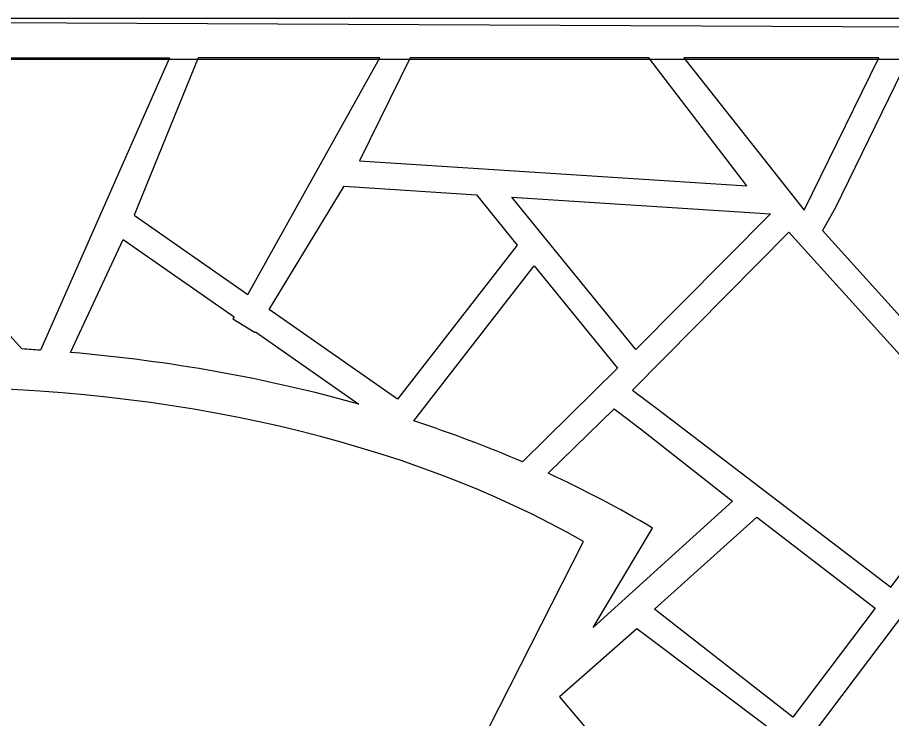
# Model space of a CAD drawing. Header units: centimetres. Extents: x -27 to -9, y -0.6 to 9.
# Drawn here: x -13.397 to -10.61, y 1.745 to 3.98 of the extents above; entities that cross this region are included whole.
import ezdxf

# ---------------------------------------------------------------- set-up
doc = ezdxf.new("R2010")
doc.units = ezdxf.units.CM
doc.header["$MEASUREMENT"] = 0
doc.layers.add('layer 1', color=7, linetype='Continuous')

msp = doc.modelspace()

# ---------------------------------------------------------------- linework, layer by layer
at = {"layer": 'layer 1', "color": 250, "lineweight": 30}
for points, knots in [([(-18.37453, 3.9762), (-18.37453, 3.9762), (-8.9959, 3.9762), (-8.9959, 3.9762), (-8.9959, 3.9762), (-8.9959, 3.9762), (-8.9959, -0.59923), (-8.9959, -0.59923), (-8.9959, -0.59923), (-8.9959, -0.59923), (-18.37453, -0.59923), (-18.37453, -0.59923), (-18.37453, -0.59923), (-18.37453, -0.59923), (-18.37453, 3.9762), (-18.37453, 3.9762)], [0, 0, 0, 0, 0.2, 0.2, 0.2, 0.2, 0.4, 0.4, 0.4, 0.4, 0.6, 0.6, 0.6, 0.6, 1, 1, 1, 1]), ([(-14.23947, -0.58436), (-14.23947, -0.58436), (-13.23503, -0.58436), (-13.23503, -0.58436), (-13.23503, -0.58436), (-13.23503, -0.58436), (-14.23947, -0.58436), (-14.23947, -0.58436), (-14.23947, -0.58436), (-14.23947, -0.58436), (-17.0617, -0.58436), (-17.0617, -0.58436), (-17.0617, -0.58436), (-17.0617, -0.58436), (-17.0617, 3.97959), (-17.0617, 3.97959), (-17.0617, 3.97959), (-17.0617, 3.97959), (-10.32105, 3.94799), (-10.32105, 3.94799), (-10.32105, 3.94799), (-10.32105, 3.94799), (-10.32105, 3.94259), (-10.32105, 3.94259), (-10.32105, 3.94259), (-10.32105, 3.94259), (-10.32105, -0.58436), (-10.32105, -0.58436), (-10.32105, -0.58436), (-10.32105, -0.58436), (-13.23464, -0.58436), (-13.23464, -0.58436), (-13.23464, -0.58436), (-13.23464, -0.58436), (-14.23947, -0.58436), (-14.23947, -0.58436)], [0, 0, 0, 0, 0.1, 0.1, 0.1, 0.1, 0.2, 0.2, 0.2, 0.2, 0.3, 0.3, 0.3, 0.3, 0.4, 0.4, 0.4, 0.4, 0.5, 0.5, 0.5, 0.5, 0.6, 0.6, 0.6, 0.6, 0.7, 0.7, 0.7, 0.7, 0.8, 0.8, 0.8, 0.8, 1, 1, 1, 1]), ([(-18.25833, 3.84628), (-18.25833, 3.84628), (-9.11209, 3.84628), (-9.11209, 3.84628), (-9.11209, 3.84628), (-9.11209, 3.84628), (-9.11209, -0.49676), (-9.11209, -0.49676), (-9.11209, -0.49676), (-9.11209, -0.49676), (-18.25833, -0.49676), (-18.25833, -0.49676), (-18.25833, -0.49676), (-18.25833, -0.49676), (-18.25833, 3.84628), (-18.25833, 3.84628)], [0, 0, 0, 0, 0.2, 0.2, 0.2, 0.2, 0.4, 0.4, 0.4, 0.4, 0.6, 0.6, 0.6, 0.6, 1, 1, 1, 1]), ([(-13.38311, 2.92475), (-13.36029, 2.92351), (-13.34705, 2.92208), (-13.32427, 2.92055), (-13.32427, 2.92055), (-13.32427, 2.92055), (-12.91319, 3.851), (-12.91319, 3.851), (-12.91319, 3.851), (-12.91319, 3.851), (-13.44854, 3.851), (-13.44854, 3.851), (-13.44854, 3.851), (-13.44854, 3.851), (-13.72279, 3.30147), (-13.72279, 3.30147), (-13.72279, 3.30147), (-13.72279, 3.30147), (-13.38311, 2.92475), (-13.38311, 2.92475)], [0, 0, 0, 0, 0.1666667, 0.1666667, 0.1666667, 0.1666667, 0.3333333, 0.3333333, 0.3333333, 0.3333333, 0.5, 0.5, 0.5, 0.5, 0.6666667, 0.6666667, 0.6666667, 0.6666667, 1, 1, 1, 1]), ([(-12.82181, 3.851), (-12.82181, 3.851), (-12.24366, 3.851), (-12.24366, 3.851), (-12.24366, 3.851), (-12.24366, 3.851), (-12.66409, 3.09779), (-12.66409, 3.09779), (-12.66409, 3.09779), (-12.66409, 3.09779), (-13.02552, 3.35016), (-13.02552, 3.35016), (-13.02552, 3.35016), (-13.02552, 3.35016), (-12.82181, 3.851), (-12.82181, 3.851)], [0, 0, 0, 0, 0.2, 0.2, 0.2, 0.2, 0.4, 0.4, 0.4, 0.4, 0.6, 0.6, 0.6, 0.6, 1, 1, 1, 1]), ([(-12.14651, 3.851), (-12.14651, 3.851), (-11.38654, 3.851), (-11.38654, 3.851), (-11.38654, 3.851), (-11.38654, 3.851), (-11.07412, 3.44336), (-11.07412, 3.44336), (-11.07412, 3.44336), (-11.07412, 3.44336), (-12.30782, 3.52386), (-12.30782, 3.52386), (-12.30782, 3.52386), (-12.30782, 3.52386), (-12.14651, 3.851), (-12.14651, 3.851)], [0, 0, 0, 0, 0.2, 0.2, 0.2, 0.2, 0.4, 0.4, 0.4, 0.4, 0.6, 0.6, 0.6, 0.6, 1, 1, 1, 1]), ([(-11.27485, 3.851), (-11.27485, 3.851), (-10.65434, 3.851), (-10.65434, 3.851), (-10.65434, 3.851), (-10.65434, 3.851), (-10.89214, 3.3663), (-10.89214, 3.3663), (-10.89214, 3.3663), (-10.89214, 3.3663), (-11.27485, 3.851), (-11.27485, 3.851)], [0, 0, 0, 0, 0.25, 0.25, 0.25, 0.25, 0.5, 0.5, 0.5, 0.5, 1, 1, 1, 1]), ([(-10.42575, 3.851), (-10.42575, 3.851), (-10.42575, 2.85105), (-10.42575, 2.85105), (-10.42575, 2.85105), (-10.42575, 2.85105), (-10.83346, 3.30147), (-10.83346, 3.30147), (-10.83346, 3.30147), (-10.83346, 3.30147), (-10.79317, 3.37311), (-10.79317, 3.37311), (-10.79317, 3.37311), (-10.79317, 3.37311), (-10.79317, 3.37311), (-10.79317, 3.37311), (-10.79317, 3.37311), (-10.79317, 3.37311), (-10.55921, 3.851), (-10.55921, 3.851), (-10.55921, 3.851), (-10.55921, 3.851), (-10.42643, 3.851), (-10.42643, 3.851), (-10.42643, 3.851), (-10.42643, 3.851), (-10.42575, 3.851), (-10.42575, 3.851)], [0, 0, 0, 0, 0.125, 0.125, 0.125, 0.125, 0.25, 0.25, 0.25, 0.25, 0.375, 0.375, 0.375, 0.375, 0.5, 0.5, 0.5, 0.5, 0.625, 0.625, 0.625, 0.625, 0.75, 0.75, 0.75, 0.75, 1, 1, 1, 1]), ([(-12.18651, 2.76431), (-12.18651, 2.76431), (-11.80531, 3.25514), (-11.80531, 3.25514), (-11.80531, 3.25514), (-11.80531, 3.25514), (-11.93579, 3.4156), (-11.93579, 3.4156), (-11.93579, 3.4156), (-11.93579, 3.4156), (-12.35695, 3.44309), (-12.35695, 3.44309), (-12.35695, 3.44309), (-12.35695, 3.44309), (-12.5959, 3.05017), (-12.5959, 3.05017), (-12.5959, 3.05017), (-12.5959, 3.05017), (-12.18651, 2.76431), (-12.18651, 2.76431)], [0, 0, 0, 0, 0.1666667, 0.1666667, 0.1666667, 0.1666667, 0.3333333, 0.3333333, 0.3333333, 0.3333333, 0.5, 0.5, 0.5, 0.5, 0.6666667, 0.6666667, 0.6666667, 0.6666667, 1, 1, 1, 1]), ([(-10.9993, 3.35442), (-10.9993, 3.35442), (-11.82262, 3.40822), (-11.82262, 3.40822), (-11.82262, 3.40822), (-11.82262, 3.40822), (-11.42773, 2.92261), (-11.42773, 2.92261), (-11.42773, 2.92261), (-11.42773, 2.92261), (-10.9993, 3.35442), (-10.9993, 3.35442)], [0, 0, 0, 0, 0.25, 0.25, 0.25, 0.25, 0.5, 0.5, 0.5, 0.5, 1, 1, 1, 1]), ([(-10.42575, 2.72707), (-10.42575, 2.72707), (-10.42575, 2.41769), (-10.42575, 2.41769), (-10.42575, 2.41769), (-10.42575, 2.41769), (-10.61542, 2.16641), (-10.61542, 2.16641), (-10.61542, 2.16641), (-10.61542, 2.16641), (-11.35793, 2.73249), (-11.35793, 2.73249), (-11.35793, 2.73249), (-11.35793, 2.73249), (-11.43818, 2.79368), (-11.43818, 2.79368), (-11.43818, 2.79368), (-11.43818, 2.79368), (-10.94095, 3.29625), (-10.94095, 3.29625), (-10.94095, 3.29625), (-10.94095, 3.29625), (-10.90041, 3.25146), (-10.90041, 3.25146), (-10.90041, 3.25146), (-10.90041, 3.25146), (-10.42575, 2.72707), (-10.42575, 2.72707)], [0, 0, 0, 0, 0.125, 0.125, 0.125, 0.125, 0.25, 0.25, 0.25, 0.25, 0.375, 0.375, 0.375, 0.375, 0.5, 0.5, 0.5, 0.5, 0.625, 0.625, 0.625, 0.625, 0.75, 0.75, 0.75, 0.75, 1, 1, 1, 1]), ([(-13.22853, 2.91329), (-12.91386, 2.88636), (-12.60417, 2.83144), (-12.30974, 2.74857), (-12.30974, 2.74857), (-12.30974, 2.74857), (-12.63935, 2.97873), (-12.63935, 2.97873), (-12.63935, 2.97873), (-12.63935, 2.97873), (-12.64025, 2.97725), (-12.64025, 2.97725), (-12.64025, 2.97725), (-12.64025, 2.97725), (-12.71118, 3.02035), (-12.71118, 3.02035), (-12.71118, 3.02035), (-12.71118, 3.02035), (-12.70754, 3.02634), (-12.70754, 3.02634), (-12.70754, 3.02634), (-12.70754, 3.02634), (-13.06119, 3.27329), (-13.06119, 3.27329), (-13.06119, 3.27329), (-13.06119, 3.27329), (-13.22853, 2.91329), (-13.22853, 2.91329)], [0, 0, 0, 0, 0.125, 0.125, 0.125, 0.125, 0.25, 0.25, 0.25, 0.25, 0.375, 0.375, 0.375, 0.375, 0.5, 0.5, 0.5, 0.5, 0.625, 0.625, 0.625, 0.625, 0.75, 0.75, 0.75, 0.75, 1, 1, 1, 1]), ([(-12.13485, 2.69531), (-12.01618, 2.65654), (-11.90049, 2.61298), (-11.7884, 2.56473), (-11.7884, 2.56473), (-11.7884, 2.56473), (-11.48655, 2.86316), (-11.48655, 2.86316), (-11.48655, 2.86316), (-11.48655, 2.86316), (-11.75148, 3.18894), (-11.75148, 3.18894), (-11.75148, 3.18894), (-11.75148, 3.18894), (-12.13485, 2.69531), (-12.13485, 2.69531)], [0, 0, 0, 0, 0.2, 0.2, 0.2, 0.2, 0.4, 0.4, 0.4, 0.4, 0.6, 0.6, 0.6, 0.6, 1, 1, 1, 1]), ([(-11.59455, 2.31123), (-11.59455, 2.31123), (-12.16333, 1.19264), (-12.16333, 1.19264), (-12.16333, 1.19264), (-13.0306, 1.47878), (-14.30734, 1.49253), (-15.18914, 1.19897), (-15.18914, 1.19897), (-15.18914, 1.19897), (-15.77024, 2.32064), (-15.77024, 2.32064), (-15.77024, 2.32064), (-14.63962, 2.97016), (-12.72382, 2.96146), (-11.59455, 2.31123)], [0, 0, 0, 0, 0.2, 0.2, 0.2, 0.2, 0.4, 0.4, 0.4, 0.4, 0.6, 0.6, 0.6, 0.6, 1, 1, 1, 1]), ([(-11.37472, 2.35453), (-11.37472, 2.35453), (-11.56346, 2.03776), (-11.56346, 2.03776), (-11.56346, 2.03776), (-11.56346, 2.03776), (-11.12001, 2.43973), (-11.12001, 2.43973), (-11.12001, 2.43973), (-11.12001, 2.43973), (-11.4132, 2.6698), (-11.4132, 2.6698), (-11.4132, 2.6698), (-11.4132, 2.6698), (-11.4973, 2.73392), (-11.4973, 2.73392), (-11.4973, 2.73392), (-11.4973, 2.73392), (-11.70715, 2.52864), (-11.70715, 2.52864), (-11.70715, 2.52864), (-11.59186, 2.4758), (-11.48076, 2.41779), (-11.37472, 2.35453)], [0, 0, 0, 0, 0.1428571, 0.1428571, 0.1428571, 0.1428571, 0.2857143, 0.2857143, 0.2857143, 0.2857143, 0.4285714, 0.4285714, 0.4285714, 0.4285714, 0.5714286, 0.5714286, 0.5714286, 0.5714286, 0.7142857, 0.7142857, 0.7142857, 0.7142857, 1, 1, 1, 1]), ([(-11.36813, 2.09671), (-11.36813, 2.09671), (-10.92805, 1.75223), (-10.92805, 1.75223), (-10.92805, 1.75223), (-10.92805, 1.75223), (-10.66564, 2.09987), (-10.66564, 2.09987), (-10.66564, 2.09987), (-10.66564, 2.09987), (-11.04297, 2.38882), (-11.04297, 2.38882), (-11.04297, 2.38882), (-11.04297, 2.38882), (-11.36813, 2.09671), (-11.36813, 2.09671)], [0, 0, 0, 0, 0.2, 0.2, 0.2, 0.2, 0.4, 0.4, 0.4, 0.4, 0.6, 0.6, 0.6, 0.6, 1, 1, 1, 1]), ([(-10.42575, 2.27975), (-10.42575, 2.27975), (-10.42575, 1.40339), (-10.42575, 1.40339), (-10.42575, 1.40339), (-10.42575, 1.40339), (-10.85974, 1.70479), (-10.85974, 1.70479), (-10.85974, 1.70479), (-10.85974, 1.70479), (-10.42575, 2.27975), (-10.42575, 2.27975)], [0, 0, 0, 0, 0.25, 0.25, 0.25, 0.25, 0.5, 0.5, 0.5, 0.5, 1, 1, 1, 1]), ([(-11.67129, 1.81757), (-11.67129, 1.81757), (-11.42467, 2.03307), (-11.42467, 2.03307), (-11.42467, 2.03307), (-11.42467, 2.03307), (-10.75511, 1.53052), (-10.75511, 1.53052), (-10.75511, 1.53052), (-10.75511, 1.53052), (-10.75308, 1.46701), (-10.75308, 1.46701), (-10.75308, 1.46701), (-10.75308, 1.46701), (-11.1396, 1.18923), (-11.1396, 1.18923), (-11.1396, 1.18923), (-11.1396, 1.18923), (-11.67129, 1.81757), (-11.67129, 1.81757)], [0, 0, 0, 0, 0.1666667, 0.1666667, 0.1666667, 0.1666667, 0.3333333, 0.3333333, 0.3333333, 0.3333333, 0.5, 0.5, 0.5, 0.5, 0.6666667, 0.6666667, 0.6666667, 0.6666667, 1, 1, 1, 1])]:
    msp.add_open_spline(points, degree=3, knots=knots, dxfattribs=at)

doc.saveas('drawing.dxf')
